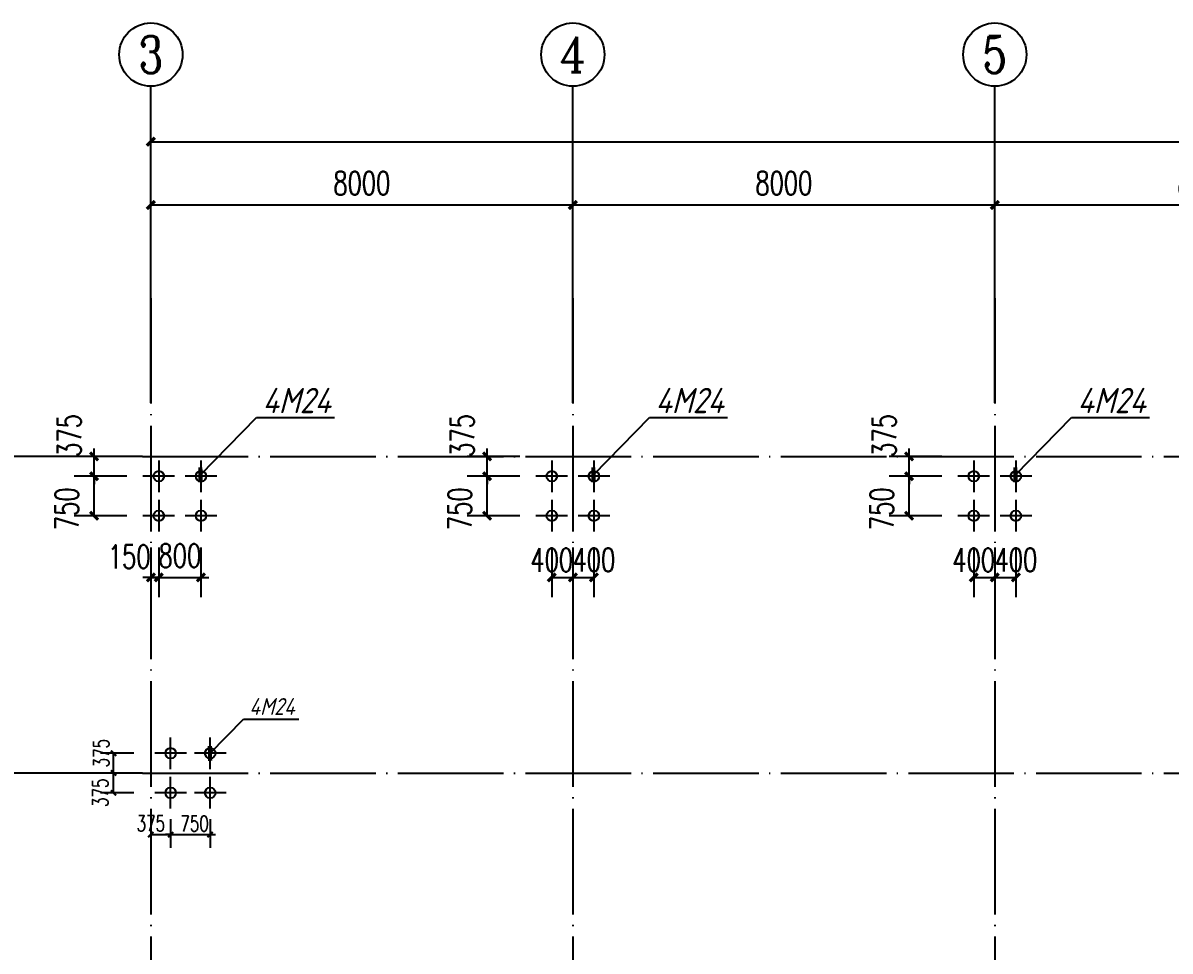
# Model space of a CAD drawing. Header units: millimetres. Extents: x 4533265 to 4958735, y 18976699 to 19555898.
# Drawn here: x 4577716 to 4599463, y 19243980 to 19261569 of the extents above; entities that cross this region are included whole.
import ezdxf
from ezdxf.enums import TextEntityAlignment as Align

# ---------------------------------------------------------------- set-up
doc = ezdxf.new("R2010")
doc.units = ezdxf.units.MM
doc.header["$LTSCALE"] = 1000
doc.header["$MEASUREMENT"] = 0
doc.linetypes.add('DOTE', pattern=[2.42, 2, -0.2, 0.02, -0.2])
doc.layers.get('Defpoints').update_dxf_attribs({"color": 1})
for name, color, linetype in [('AXIS_TEXT', 7, 'Continuous'), ('AXIS_外部', 171, 'Continuous'), ('DOTE', 250, 'DOTE'), ('PUB_DIM', 161, 'Continuous'), ('中粗', 4, 'Continuous'), ('标注', 7, 'Continuous')]:
    doc.layers.add(name, color=color, linetype=linetype)
doc.styles.add('_TCH_AXIS', font='COMPLEX', dxfattribs={"bigfont": 'GBCBIG'})
doc.styles.add('_TCH_DIM_T3', font='SIMPLEX', dxfattribs={"width": 0.705882, "bigfont": 'GBCBIG'})
doc.styles.add('COMPLEX', font='COMPLEX')
doc.styles.get("Standard").update_dxf_attribs({"font": 'gbenor.shx', "bigfont": 'gbcbig.shx'})
doc.dimstyles.new('100', dxfattribs={"dimtxt": 250, "dimasz": 200, "dimexe": 250, "dimexo": 300, "dimgap": 150, "dimtad": 1, "dimdec": 0, "dimzin": 0, "dimdsep": 46, "dimtxsty": 'Standard', "dimblk": 'ARCHTICK', "dimcen": 0.09, "dimclrd": 256, "dimclre": 256, "dimclrt": 256, "dimadec": 0, "dimazin": 0, "dimtfac": 1, "dimtdec": 0, "dimtix": 1, "dimtmove": 2, "dimatfit": 3, "dimldrblk": 'ARCHTICK', "dimfxl": 0, "dimtolj": 1, "dimtzin": 0, "dimarcsym": 0})
doc.dimstyles.new('_TCH_ARCH&&100', dxfattribs={"dimtxt": 297.5, "dimasz": 100, "dimexe": 250, "dimexo": 300, "dimgap": 100, "dimtad": 1, "dimdec": 0, "dimzin": 0, "dimdsep": 46, "dimtxsty": '_TCH_DIM_T3', "dimblk": 'ARCHTICK', "dimcen": 0.09, "dimclrt": 7, "dimazin": 2, "dimtfac": 1, "dimtdec": 0, "dimtix": 1, "dimtmove": 2, "dimatfit": 3, "dimfxl": 0, "dimtolj": 1, "dimtzin": 0, "dimarcsym": 0})
doc.dimstyles.new('_TCH_ARCH&&150', dxfattribs={"dimtxt": 446.25, "dimasz": 150, "dimexe": 375, "dimexo": 450, "dimgap": 189.375, "dimtad": 1, "dimdec": 0, "dimzin": 0, "dimdsep": 46, "dimtxsty": '_TCH_DIM_T3', "dimblk": 'ARCHTICK', "dimcen": 0.09, "dimclrt": 7, "dimazin": 2, "dimtfac": 1, "dimtdec": 0, "dimtix": 1, "dimtmove": 2, "dimatfit": 3, "dimfxl": 0, "dimtolj": 1, "dimtzin": 0, "dimarcsym": 0})

# ---------------------------------------------------------------- blocks, each defined once
blk = doc.blocks.new('_ArchTick')
at = {"color": 0, "linetype": 'ByBlock', "const_width": 0.4}
blk.add_lwpolyline([(-0.5, -0.5), (0.5, 0.5)], dxfattribs=at)
blk = doc.blocks.new('*D633')
at = {"layer": 'Defpoints', "color": 0}
for p in [(4580291, 19252079), (4581091, 19252079), (4581091, 19251061)]:
    blk.add_point(p, dxfattribs=at)
at = {"layer": 'PUB_DIM', "color": 0, "lineweight": -2}
for p, q in [((4580291, 19251629), (4580291, 19250686)), ((4581091, 19251629), (4581091, 19250686)), ((4580291, 19251061), (4580141, 19251061)), ((4580291, 19251061), (4581091, 19251061)), ((4581091, 19251061), (4581241, 19251061))]:
    blk.add_line(p, q, dxfattribs=at)
at = {"layer": 'PUB_DIM', "color": 0, "lineweight": -2, "xscale": 150, "yscale": 150, "zscale": 150}
blk.add_blockref('_ArchTick', (4580291, 19251061), dxfattribs=at)
at = {"layer": 'PUB_DIM', "color": 0, "lineweight": -2, "xscale": 150, "yscale": 150, "zscale": 150, "rotation": 180}
blk.add_blockref('_ArchTick', (4581091, 19251061), dxfattribs=at)
at = {"layer": 'PUB_DIM', "color": 7, "insert": (4580691, 19251473), "char_height": 446.2, "attachment_point": 5, "style": '_TCH_DIM_T3'}
blk.add_mtext('\\A1;800', dxfattribs=at)
blk = doc.blocks.new('*D634')
at = {"layer": 'Defpoints', "color": 0}
for p in [(4580141, 19252079), (4580291, 19252079), (4580291, 19251061)]:
    blk.add_point(p, dxfattribs=at)
at = {"layer": 'PUB_DIM', "color": 0, "lineweight": -2}
for p, q in [((4580141, 19251629), (4580141, 19250686)), ((4580291, 19251629), (4580291, 19250686)), ((4580141, 19251061), (4579991, 19251061)), ((4580141, 19251061), (4580291, 19251061)), ((4580291, 19251061), (4580441, 19251061))]:
    blk.add_line(p, q, dxfattribs=at)
at = {"layer": 'PUB_DIM', "color": 0, "lineweight": -2, "xscale": 150, "yscale": 150, "zscale": 150}
blk.add_blockref('_ArchTick', (4580141, 19251061), dxfattribs=at)
at = {"layer": 'PUB_DIM', "color": 0, "lineweight": -2, "xscale": 150, "yscale": 150, "zscale": 150, "rotation": 180}
blk.add_blockref('_ArchTick', (4580291, 19251061), dxfattribs=at)
at = {"layer": 'PUB_DIM', "color": 7, "insert": (4579731, 19251454), "char_height": 446.2, "attachment_point": 5, "style": '_TCH_DIM_T3'}
blk.add_mtext('\\A1;150', dxfattribs=at)
blk = doc.blocks.new('*D635')
at = {"layer": 'Defpoints', "color": 0}
for p in [(4579065, 19253354), (4580138, 19253354), (4580138, 19252979)]:
    blk.add_point(p, dxfattribs=at)
at = {"layer": 'PUB_DIM', "color": 0, "lineweight": -2}
for p, q in [((4579065, 19253354), (4579065, 19253504)), ((4579688, 19253354), (4578690, 19253354)), ((4579065, 19252979), (4579065, 19253354)), ((4579688, 19252979), (4578690, 19252979)), ((4579065, 19252979), (4579065, 19252829))]:
    blk.add_line(p, q, dxfattribs=at)
at = {"layer": 'PUB_DIM', "color": 0, "lineweight": -2, "xscale": 150, "yscale": 150, "zscale": 150}
for p, rotation in [((4579065, 19253354), 270), ((4579065, 19252979), 90)]:
    blk.add_blockref('_ArchTick', p, dxfattribs=dict(at, rotation=rotation))
at = {"layer": 'PUB_DIM', "color": 7, "insert": (4578596, 19253750), "char_height": 446.2, "attachment_point": 5, "rotation": 90, "style": '_TCH_DIM_T3'}
blk.add_mtext('\\A1;375', dxfattribs=at)
blk = doc.blocks.new('*D636')
at = {"layer": 'Defpoints', "color": 0}
for p in [(4579065, 19252979), (4580138, 19252979), (4580138, 19252229)]:
    blk.add_point(p, dxfattribs=at)
at = {"layer": 'PUB_DIM', "color": 0, "lineweight": -2}
for p, q in [((4579688, 19252979), (4578690, 19252979)), ((4579065, 19252229), (4579065, 19252979)), ((4579688, 19252229), (4578690, 19252229))]:
    blk.add_line(p, q, dxfattribs=at)
at = {"layer": 'PUB_DIM', "color": 0, "lineweight": -2, "xscale": 150, "yscale": 150, "zscale": 150}
for p, rotation in [((4579065, 19252979), 90), ((4579065, 19252229), 270)]:
    blk.add_blockref('_ArchTick', p, dxfattribs=dict(at, rotation=rotation))
at = {"layer": 'PUB_DIM', "color": 7, "insert": (4578548, 19252361), "char_height": 446.2, "attachment_point": 5, "rotation": 90, "style": '_TCH_DIM_T3'}
blk.add_mtext('\\A1;750', dxfattribs=at)
blk = doc.blocks.new('*D669')
at = {"layer": 'Defpoints', "color": 0}
for p in [(4596141, 19252079), (4596541, 19252079), (4596541, 19251061)]:
    blk.add_point(p, dxfattribs=at)
at = {"layer": 'PUB_DIM', "color": 0, "lineweight": -2}
for p, q in [((4596141, 19251629), (4596141, 19250686)), ((4596541, 19251629), (4596541, 19250686)), ((4596141, 19251061), (4596541, 19251061))]:
    blk.add_line(p, q, dxfattribs=at)
at = {"layer": 'PUB_DIM', "color": 0, "lineweight": -2, "xscale": 150, "yscale": 150, "zscale": 150, "rotation": 180}
blk.add_blockref('_ArchTick', (4596141, 19251061), dxfattribs=at)
at = {"layer": 'PUB_DIM', "color": 0, "lineweight": -2, "xscale": 150, "yscale": 150, "zscale": 150}
blk.add_blockref('_ArchTick', (4596541, 19251061), dxfattribs=at)
at = {"layer": 'PUB_DIM', "color": 7, "insert": (4596541, 19251393), "char_height": 446.2, "attachment_point": 5, "style": '_TCH_DIM_T3'}
blk.add_mtext('\\A1;400', dxfattribs=at)
blk = doc.blocks.new('*D670')
at = {"layer": 'Defpoints', "color": 0}
for p in [(4595741, 19252079), (4596141, 19252079), (4596141, 19251061)]:
    blk.add_point(p, dxfattribs=at)
at = {"layer": 'PUB_DIM', "color": 0, "lineweight": -2}
for p, q in [((4595741, 19251629), (4595741, 19250686)), ((4596141, 19251629), (4596141, 19250686)), ((4595741, 19251061), (4596141, 19251061))]:
    blk.add_line(p, q, dxfattribs=at)
at = {"layer": 'PUB_DIM', "color": 0, "lineweight": -2, "xscale": 150, "yscale": 150, "zscale": 150, "rotation": 180}
blk.add_blockref('_ArchTick', (4595741, 19251061), dxfattribs=at)
at = {"layer": 'PUB_DIM', "color": 0, "lineweight": -2, "xscale": 150, "yscale": 150, "zscale": 150}
blk.add_blockref('_ArchTick', (4596141, 19251061), dxfattribs=at)
at = {"layer": 'PUB_DIM', "color": 7, "insert": (4595741, 19251391), "char_height": 446.2, "attachment_point": 5, "style": '_TCH_DIM_T3'}
blk.add_mtext('\\A1;400', dxfattribs=at)
blk = doc.blocks.new('*D671')
at = {"layer": 'Defpoints', "color": 0}
for p in [(4594515, 19253354), (4595588, 19253354), (4595588, 19252979)]:
    blk.add_point(p, dxfattribs=at)
at = {"layer": 'PUB_DIM', "color": 0, "lineweight": -2}
for p, q in [((4594515, 19253354), (4594515, 19253504)), ((4595138, 19253354), (4594140, 19253354)), ((4594515, 19252979), (4594515, 19253354)), ((4595138, 19252979), (4594140, 19252979)), ((4594515, 19252979), (4594515, 19252829))]:
    blk.add_line(p, q, dxfattribs=at)
at = {"layer": 'PUB_DIM', "color": 0, "lineweight": -2, "xscale": 150, "yscale": 150, "zscale": 150}
for p, rotation in [((4594515, 19253354), 270), ((4594515, 19252979), 90)]:
    blk.add_blockref('_ArchTick', p, dxfattribs=dict(at, rotation=rotation))
at = {"layer": 'PUB_DIM', "color": 7, "insert": (4594046, 19253750), "char_height": 446.2, "attachment_point": 5, "rotation": 90, "style": '_TCH_DIM_T3'}
blk.add_mtext('\\A1;375', dxfattribs=at)
blk = doc.blocks.new('*D672')
at = {"layer": 'Defpoints', "color": 0}
for p in [(4594515, 19252979), (4595588, 19252979), (4595588, 19252229)]:
    blk.add_point(p, dxfattribs=at)
at = {"layer": 'PUB_DIM', "color": 0, "lineweight": -2}
for p, q in [((4595138, 19252979), (4594140, 19252979)), ((4594515, 19252229), (4594515, 19252979)), ((4595138, 19252229), (4594140, 19252229))]:
    blk.add_line(p, q, dxfattribs=at)
at = {"layer": 'PUB_DIM', "color": 0, "lineweight": -2, "xscale": 150, "yscale": 150, "zscale": 150}
for p, rotation in [((4594515, 19252979), 90), ((4594515, 19252229), 270)]:
    blk.add_blockref('_ArchTick', p, dxfattribs=dict(at, rotation=rotation))
at = {"layer": 'PUB_DIM', "color": 7, "insert": (4593998, 19252361), "char_height": 446.2, "attachment_point": 5, "rotation": 90, "style": '_TCH_DIM_T3'}
blk.add_mtext('\\A1;750', dxfattribs=at)
blk = doc.blocks.new('*D677')
at = {"layer": 'Defpoints', "color": 0}
for p in [(4588141, 19252079), (4588541, 19252079), (4588541, 19251061)]:
    blk.add_point(p, dxfattribs=at)
at = {"layer": 'PUB_DIM', "color": 0, "lineweight": -2}
for p, q in [((4588141, 19251629), (4588141, 19250686)), ((4588541, 19251629), (4588541, 19250686)), ((4588141, 19251061), (4588541, 19251061))]:
    blk.add_line(p, q, dxfattribs=at)
at = {"layer": 'PUB_DIM', "color": 0, "lineweight": -2, "xscale": 150, "yscale": 150, "zscale": 150, "rotation": 180}
blk.add_blockref('_ArchTick', (4588141, 19251061), dxfattribs=at)
at = {"layer": 'PUB_DIM', "color": 0, "lineweight": -2, "xscale": 150, "yscale": 150, "zscale": 150}
blk.add_blockref('_ArchTick', (4588541, 19251061), dxfattribs=at)
at = {"layer": 'PUB_DIM', "color": 7, "insert": (4588541, 19251393), "char_height": 446.2, "attachment_point": 5, "style": '_TCH_DIM_T3'}
blk.add_mtext('\\A1;400', dxfattribs=at)
blk = doc.blocks.new('*D678')
at = {"layer": 'Defpoints', "color": 0}
for p in [(4587741, 19252079), (4588141, 19252079), (4588141, 19251061)]:
    blk.add_point(p, dxfattribs=at)
at = {"layer": 'PUB_DIM', "color": 0, "lineweight": -2}
for p, q in [((4587741, 19251629), (4587741, 19250686)), ((4588141, 19251629), (4588141, 19250686)), ((4587741, 19251061), (4588141, 19251061))]:
    blk.add_line(p, q, dxfattribs=at)
at = {"layer": 'PUB_DIM', "color": 0, "lineweight": -2, "xscale": 150, "yscale": 150, "zscale": 150, "rotation": 180}
blk.add_blockref('_ArchTick', (4587741, 19251061), dxfattribs=at)
at = {"layer": 'PUB_DIM', "color": 0, "lineweight": -2, "xscale": 150, "yscale": 150, "zscale": 150}
blk.add_blockref('_ArchTick', (4588141, 19251061), dxfattribs=at)
at = {"layer": 'PUB_DIM', "color": 7, "insert": (4587741, 19251391), "char_height": 446.2, "attachment_point": 5, "style": '_TCH_DIM_T3'}
blk.add_mtext('\\A1;400', dxfattribs=at)
blk = doc.blocks.new('*D679')
at = {"layer": 'Defpoints', "color": 0}
for p in [(4586515, 19253354), (4587588, 19253354), (4587588, 19252979)]:
    blk.add_point(p, dxfattribs=at)
at = {"layer": 'PUB_DIM', "color": 0, "lineweight": -2}
for p, q in [((4586515, 19253354), (4586515, 19253504)), ((4587138, 19253354), (4586140, 19253354)), ((4586515, 19252979), (4586515, 19253354)), ((4587138, 19252979), (4586140, 19252979)), ((4586515, 19252979), (4586515, 19252829))]:
    blk.add_line(p, q, dxfattribs=at)
at = {"layer": 'PUB_DIM', "color": 0, "lineweight": -2, "xscale": 150, "yscale": 150, "zscale": 150}
for p, rotation in [((4586515, 19253354), 270), ((4586515, 19252979), 90)]:
    blk.add_blockref('_ArchTick', p, dxfattribs=dict(at, rotation=rotation))
at = {"layer": 'PUB_DIM', "color": 7, "insert": (4586046, 19253750), "char_height": 446.2, "attachment_point": 5, "rotation": 90, "style": '_TCH_DIM_T3'}
blk.add_mtext('\\A1;375', dxfattribs=at)
blk = doc.blocks.new('*D680')
at = {"layer": 'Defpoints', "color": 0}
for p in [(4586515, 19252979), (4587588, 19252979), (4587588, 19252229)]:
    blk.add_point(p, dxfattribs=at)
at = {"layer": 'PUB_DIM', "color": 0, "lineweight": -2}
for p, q in [((4587138, 19252979), (4586140, 19252979)), ((4586515, 19252229), (4586515, 19252979)), ((4587138, 19252229), (4586140, 19252229))]:
    blk.add_line(p, q, dxfattribs=at)
at = {"layer": 'PUB_DIM', "color": 0, "lineweight": -2, "xscale": 150, "yscale": 150, "zscale": 150}
for p, rotation in [((4586515, 19252979), 90), ((4586515, 19252229), 270)]:
    blk.add_blockref('_ArchTick', p, dxfattribs=dict(at, rotation=rotation))
at = {"layer": 'PUB_DIM', "color": 7, "insert": (4585998, 19252361), "char_height": 446.2, "attachment_point": 5, "rotation": 90, "style": '_TCH_DIM_T3'}
blk.add_mtext('\\A1;750', dxfattribs=at)
blk = doc.blocks.new('*D681')
at = {"layer": 'Defpoints', "color": 0}
for p in [(4580141, 19246780), (4580516, 19246780), (4580516, 19246187)]:
    blk.add_point(p, dxfattribs=at)
at = {"layer": 'PUB_DIM', "color": 0, "lineweight": -2}
for p, q in [((4580141, 19246480), (4580141, 19245937)), ((4580516, 19246480), (4580516, 19245937)), ((4580141, 19246187), (4580516, 19246187))]:
    blk.add_line(p, q, dxfattribs=at)
at = {"layer": 'PUB_DIM', "color": 0, "lineweight": -2, "xscale": 100, "yscale": 100, "zscale": 100, "rotation": 180}
blk.add_blockref('_ArchTick', (4580141, 19246187), dxfattribs=at)
at = {"layer": 'PUB_DIM', "color": 0, "lineweight": -2, "xscale": 100, "yscale": 100, "zscale": 100}
blk.add_blockref('_ArchTick', (4580516, 19246187), dxfattribs=at)
at = {"layer": 'PUB_DIM', "color": 7, "insert": (4580141, 19246399), "char_height": 297.5, "attachment_point": 5, "style": '_TCH_DIM_T3'}
blk.add_mtext('\\A1;375', dxfattribs=at)
blk = doc.blocks.new('*D682')
at = {"layer": 'Defpoints', "color": 0}
for p in [(4580516, 19246780), (4581266, 19246780), (4581266, 19246187)]:
    blk.add_point(p, dxfattribs=at)
at = {"layer": 'PUB_DIM', "color": 0, "lineweight": -2}
for p, q in [((4580516, 19246480), (4580516, 19245937)), ((4581266, 19246480), (4581266, 19245937)), ((4580516, 19246187), (4580416, 19246187)), ((4580516, 19246187), (4581266, 19246187)), ((4581266, 19246187), (4581366, 19246187))]:
    blk.add_line(p, q, dxfattribs=at)
at = {"layer": 'PUB_DIM', "color": 0, "lineweight": -2, "xscale": 100, "yscale": 100, "zscale": 100}
blk.add_blockref('_ArchTick', (4580516, 19246187), dxfattribs=at)
at = {"layer": 'PUB_DIM', "color": 0, "lineweight": -2, "xscale": 100, "yscale": 100, "zscale": 100, "rotation": 180}
blk.add_blockref('_ArchTick', (4581266, 19246187), dxfattribs=at)
at = {"layer": 'PUB_DIM', "color": 7, "insert": (4580969, 19246396), "char_height": 297.5, "attachment_point": 5, "style": '_TCH_DIM_T3'}
blk.add_mtext('\\A1;750', dxfattribs=at)
blk = doc.blocks.new('*D683')
at = {"layer": 'Defpoints', "color": 0}
for p in [(4579434, 19247354), (4580117, 19247354), (4580117, 19246979)]:
    blk.add_point(p, dxfattribs=at)
at = {"layer": 'PUB_DIM', "color": 0, "lineweight": -2}
for p, q in [((4579817, 19247354), (4579184, 19247354)), ((4579434, 19246979), (4579434, 19247354)), ((4579817, 19246979), (4579184, 19246979))]:
    blk.add_line(p, q, dxfattribs=at)
at = {"layer": 'PUB_DIM', "color": 0, "lineweight": -2, "xscale": 100, "yscale": 100, "zscale": 100}
for p, rotation in [((4579434, 19247354), 90), ((4579434, 19246979), 270)]:
    blk.add_blockref('_ArchTick', p, dxfattribs=dict(at, rotation=rotation))
at = {"layer": 'PUB_DIM', "color": 7, "insert": (4579184, 19246979), "char_height": 297.5, "attachment_point": 5, "rotation": 90, "style": '_TCH_DIM_T3'}
blk.add_mtext('\\A1;375', dxfattribs=at)
blk = doc.blocks.new('*D684')
at = {"layer": 'Defpoints', "color": 0}
for p in [(4579434, 19247729), (4580117, 19247729), (4580117, 19247354)]:
    blk.add_point(p, dxfattribs=at)
at = {"layer": 'PUB_DIM', "color": 0, "lineweight": -2}
for p, q in [((4579817, 19247729), (4579184, 19247729)), ((4579434, 19247354), (4579434, 19247729)), ((4579817, 19247354), (4579184, 19247354))]:
    blk.add_line(p, q, dxfattribs=at)
at = {"layer": 'PUB_DIM', "color": 0, "lineweight": -2, "xscale": 100, "yscale": 100, "zscale": 100}
for p, rotation in [((4579434, 19247729), 90), ((4579434, 19247354), 270)]:
    blk.add_blockref('_ArchTick', p, dxfattribs=dict(at, rotation=rotation))
at = {"layer": 'PUB_DIM', "color": 7, "insert": (4579200, 19247729), "char_height": 297.5, "attachment_point": 5, "rotation": 90, "style": '_TCH_DIM_T3'}
blk.add_mtext('\\A1;375', dxfattribs=at)
blk = doc.blocks.new('*D689')
at = {"layer": 'AXIS_外部', "color": 0, "lineweight": -2}
for p, q in [((4580141, 19254819), (4580141, 19258494)), ((4588141, 19254819), (4588141, 19258494)), ((4580141, 19258119), (4588141, 19258119))]:
    blk.add_line(p, q, dxfattribs=at)
at = {"layer": 'Defpoints', "color": 0}
for p in [(4588141, 19258119), (4580141, 19254369), (4588141, 19254369)]:
    blk.add_point(p, dxfattribs=at)
at = {"layer": 'AXIS_外部', "color": 0, "lineweight": -2, "xscale": 150, "yscale": 150, "zscale": 150, "rotation": 180}
blk.add_blockref('_ArchTick', (4580141, 19258119), dxfattribs=at)
at = {"layer": 'AXIS_外部', "color": 0, "lineweight": -2, "xscale": 150, "yscale": 150, "zscale": 150}
blk.add_blockref('_ArchTick', (4588141, 19258119), dxfattribs=at)
at = {"layer": 'AXIS_外部', "color": 7, "insert": (4584141, 19258532), "char_height": 446.2, "attachment_point": 5, "style": '_TCH_DIM_T3'}
blk.add_mtext('\\A1;8000', dxfattribs=at)
blk = doc.blocks.new('*D690')
at = {"layer": 'AXIS_外部', "color": 0, "lineweight": -2}
for p, q in [((4588141, 19254819), (4588141, 19258494)), ((4596141, 19254819), (4596141, 19258494)), ((4588141, 19258119), (4596141, 19258119))]:
    blk.add_line(p, q, dxfattribs=at)
at = {"layer": 'Defpoints', "color": 0}
for p in [(4596141, 19258119), (4588141, 19254369), (4596141, 19254369)]:
    blk.add_point(p, dxfattribs=at)
at = {"layer": 'AXIS_外部', "color": 0, "lineweight": -2, "xscale": 150, "yscale": 150, "zscale": 150, "rotation": 180}
blk.add_blockref('_ArchTick', (4588141, 19258119), dxfattribs=at)
at = {"layer": 'AXIS_外部', "color": 0, "lineweight": -2, "xscale": 150, "yscale": 150, "zscale": 150}
blk.add_blockref('_ArchTick', (4596141, 19258119), dxfattribs=at)
at = {"layer": 'AXIS_外部', "color": 7, "insert": (4592141, 19258532), "char_height": 446.2, "attachment_point": 5, "style": '_TCH_DIM_T3'}
blk.add_mtext('\\A1;8000', dxfattribs=at)
blk = doc.blocks.new('*D691')
at = {"layer": 'AXIS_外部', "color": 0, "lineweight": -2}
for p, q in [((4596141, 19254819), (4596141, 19258494)), ((4604141, 19254819), (4604141, 19258494)), ((4596141, 19258119), (4604141, 19258119))]:
    blk.add_line(p, q, dxfattribs=at)
at = {"layer": 'Defpoints', "color": 0}
for p in [(4604141, 19258119), (4596141, 19254369), (4604141, 19254369)]:
    blk.add_point(p, dxfattribs=at)
at = {"layer": 'AXIS_外部', "color": 0, "lineweight": -2, "xscale": 150, "yscale": 150, "zscale": 150, "rotation": 180}
blk.add_blockref('_ArchTick', (4596141, 19258119), dxfattribs=at)
at = {"layer": 'AXIS_外部', "color": 0, "lineweight": -2, "xscale": 150, "yscale": 150, "zscale": 150}
blk.add_blockref('_ArchTick', (4604141, 19258119), dxfattribs=at)
at = {"layer": 'AXIS_外部', "color": 7, "insert": (4600141, 19258532), "char_height": 446.2, "attachment_point": 5, "style": '_TCH_DIM_T3'}
blk.add_mtext('\\A1;8000', dxfattribs=at)
blk = doc.blocks.new('*D696')
at = {"layer": 'AXIS_外部', "color": 0, "lineweight": -2}
for p, q in [((4580141, 19254819), (4580141, 19259694)), ((4636141, 19254819), (4636141, 19259694)), ((4580141, 19259319), (4636141, 19259319))]:
    blk.add_line(p, q, dxfattribs=at)
at = {"layer": 'Defpoints', "color": 0}
for p in [(4636141, 19259319), (4580141, 19254369), (4636141, 19254369)]:
    blk.add_point(p, dxfattribs=at)
at = {"layer": 'AXIS_外部', "color": 0, "lineweight": -2, "xscale": 150, "yscale": 150, "zscale": 150, "rotation": 180}
blk.add_blockref('_ArchTick', (4580141, 19259319), dxfattribs=at)
at = {"layer": 'AXIS_外部', "color": 0, "lineweight": -2, "xscale": 150, "yscale": 150, "zscale": 150}
blk.add_blockref('_ArchTick', (4636141, 19259319), dxfattribs=at)
at = {"layer": 'AXIS_外部', "color": 7, "insert": (4608141, 19259732), "char_height": 446.2, "attachment_point": 5, "style": '_TCH_DIM_T3'}
blk.add_mtext('\\A1;56000', dxfattribs=at)
blk = doc.blocks.new('*D702')
at = {"layer": 'AXIS_外部', "color": 0, "lineweight": -2}
for p, q in [((4579535, 19247354), (4575860, 19247354)), ((4576235, 19241354), (4576235, 19247354)), ((4579535, 19241354), (4575860, 19241354))]:
    blk.add_line(p, q, dxfattribs=at)
at = {"layer": 'Defpoints', "color": 0}
for p in [(4576235, 19247354), (4579985, 19247354), (4579985, 19241354)]:
    blk.add_point(p, dxfattribs=at)
at = {"layer": 'AXIS_外部', "color": 0, "lineweight": -2, "xscale": 150, "yscale": 150, "zscale": 150}
for p, rotation in [((4576235, 19247354), 90), ((4576235, 19241354), 270)]:
    blk.add_blockref('_ArchTick', p, dxfattribs=dict(at, rotation=rotation))
at = {"layer": 'AXIS_外部', "color": 7, "insert": (4575822, 19244354), "char_height": 446.2, "attachment_point": 5, "rotation": 90, "style": '_TCH_DIM_T3'}
blk.add_mtext('\\A1;6000', dxfattribs=at)
blk = doc.blocks.new('*D703')
at = {"layer": 'AXIS_外部', "color": 0, "lineweight": -2}
for p, q in [((4579535, 19253354), (4575860, 19253354)), ((4576235, 19247354), (4576235, 19253354)), ((4579535, 19247354), (4575860, 19247354))]:
    blk.add_line(p, q, dxfattribs=at)
at = {"layer": 'Defpoints', "color": 0}
for p in [(4576235, 19253354), (4579985, 19253354), (4579985, 19247354)]:
    blk.add_point(p, dxfattribs=at)
at = {"layer": 'AXIS_外部', "color": 0, "lineweight": -2, "xscale": 150, "yscale": 150, "zscale": 150}
for p, rotation in [((4576235, 19253354), 90), ((4576235, 19247354), 270)]:
    blk.add_blockref('_ArchTick', p, dxfattribs=dict(at, rotation=rotation))
at = {"layer": 'AXIS_外部', "color": 7, "insert": (4575822, 19250354), "char_height": 446.2, "attachment_point": 5, "rotation": 90, "style": '_TCH_DIM_T3'}
blk.add_mtext('\\A1;6000', dxfattribs=at)
blk = doc.blocks.new('*D704')
at = {"layer": 'AXIS_外部', "color": 0, "lineweight": -2}
for p, q in [((4579535, 19253354), (4574660, 19253354)), ((4575035, 19235354), (4575035, 19253354)), ((4579535, 19235354), (4574660, 19235354))]:
    blk.add_line(p, q, dxfattribs=at)
at = {"layer": 'Defpoints', "color": 0}
for p in [(4575035, 19253354), (4579985, 19253354), (4579985, 19235354)]:
    blk.add_point(p, dxfattribs=at)
at = {"layer": 'AXIS_外部', "color": 0, "lineweight": -2, "xscale": 150, "yscale": 150, "zscale": 150}
for p, rotation in [((4575035, 19253354), 90), ((4575035, 19235354), 270)]:
    blk.add_blockref('_ArchTick', p, dxfattribs=dict(at, rotation=rotation))
at = {"layer": 'AXIS_外部', "color": 7, "insert": (4574622, 19244354), "char_height": 446.2, "attachment_point": 5, "rotation": 90, "style": '_TCH_DIM_T3'}
blk.add_mtext('\\A1;18000', dxfattribs=at)
blk = doc.blocks.new('_AXISO')
blk.add_circle((0, 0), 0.5)
at = {"layer": 'AXIS_TEXT', "style": 'COMPLEX', "width": 1.041667}
blk.add_attdef('A', text='', height=0.56, dxfattribs=at).set_placement((-0.25, -0.28), (0.25, -0.28), align=Align.FIT)

msp = doc.modelspace()

# ---------------------------------------------------------------- linework, layer by layer
at = {"layer": 'AXIS_外部'}
for p, q in [((4580141.1, 19254369.1), (4580141.1, 19260369.1)), ((4588141.1, 19254369.1), (4588141.1, 19260369.1)), ((4596141.1, 19254369.1), (4596141.1, 19260369.1)), ((4579984.6, 19253353.8), (4573984.6, 19253353.8)), ((4579984.6, 19247353.8), (4573984.6, 19247353.8))]:
    msp.add_line(p, q, dxfattribs=at)
at = {"layer": 'DOTE'}
for p, q in [((4580141.1, 19256353.8), (4580141.1, 19232353.8)), ((4588141.1, 19256353.8), (4588141.1, 19232353.8)), ((4596141.1, 19256353.8), (4596141.1, 19232353.8)), ((4579984.6, 19253353.8), (4636613.4, 19253353.8)), ((4579984.6, 19247353.8), (4636613.4, 19247353.8))]:
    msp.add_line(p, q, dxfattribs=at)
at = {"layer": '中粗', "linetype": 'ByBlock'}
for p, q in [((4580291.1, 19253278.8), (4580291.1, 19252678.8)), ((4581091.1, 19253278.8), (4581091.1, 19252678.8)), ((4587741.1, 19253278.8), (4587741.1, 19252678.8)), ((4588541.1, 19253278.8), (4588541.1, 19252678.8)), ((4595741.1, 19253278.8), (4595741.1, 19252678.8)), ((4596541.1, 19253278.8), (4596541.1, 19252678.8)), ((4580591.1, 19252978.8), (4579991.1, 19252978.8)), ((4581391.1, 19252978.8), (4580791.1, 19252978.8)), ((4588041.1, 19252978.8), (4587441.1, 19252978.8)), ((4588841.1, 19252978.8), (4588241.1, 19252978.8)), ((4596041.1, 19252978.8), (4595441.1, 19252978.8)), ((4596841.1, 19252978.8), (4596241.1, 19252978.8)), ((4580291.1, 19252528.8), (4580291.1, 19251928.8)), ((4581091.1, 19252528.8), (4581091.1, 19251928.8)), ((4587741.1, 19252528.8), (4587741.1, 19251928.8)), ((4588541.1, 19252528.8), (4588541.1, 19251928.8)), ((4595741.1, 19252528.8), (4595741.1, 19251928.8)), ((4596541.1, 19252528.8), (4596541.1, 19251928.8)), ((4580591.1, 19252228.8), (4579991.1, 19252228.8)), ((4581391.1, 19252228.8), (4580791.1, 19252228.8)), ((4581016.1, 19252228.8), (4581016.1, 19252228.8)), ((4588041.1, 19252228.8), (4587441.1, 19252228.8)), ((4588841.1, 19252228.8), (4588241.1, 19252228.8)), ((4588466.1, 19252228.8), (4588466.1, 19252228.8)), ((4596041.1, 19252228.8), (4595441.1, 19252228.8)), ((4596841.1, 19252228.8), (4596241.1, 19252228.8)), ((4596466.1, 19252228.8), (4596466.1, 19252228.8)), ((4580516.1, 19247428.8), (4580516.1, 19248028.8)), ((4581266.1, 19247428.8), (4581266.1, 19248028.8)), ((4580816.1, 19247728.8), (4580216.1, 19247728.8)), ((4581566.1, 19247728.8), (4580966.1, 19247728.8)), ((4580516.1, 19246678.8), (4580516.1, 19247278.8)), ((4581266.1, 19246678.8), (4581266.1, 19247278.8)), ((4580816.1, 19246978.8), (4580216.1, 19246978.8)), ((4580516.1, 19247053.8), (4580516.1, 19247053.8)), ((4581566.1, 19246978.8), (4580966.1, 19246978.8))]:
    msp.add_line(p, q, dxfattribs=at)
for centre in [(4580291.1, 19252978.8), (4581091.1, 19252978.8), (4587741.1, 19252978.8), (4588541.1, 19252978.8), (4595741.1, 19252978.8), (4596541.1, 19252978.8), (4580291.1, 19252228.8), (4581091.1, 19252228.8), (4587741.1, 19252228.8), (4588541.1, 19252228.8), (4595741.1, 19252228.8), (4596541.1, 19252228.8), (4580516.1, 19247728.8), (4581266.1, 19247728.8), (4580516.1, 19246978.8), (4581266.1, 19246978.8)]:
    msp.add_circle(centre, 100, dxfattribs=at)

# ---------------------------------------------------------------- block references
at = {"layer": 'AXIS_外部'}
ref = msp.add_blockref('_AXISO', (4580141.1, 19260969.1), dxfattribs=dict(at, xscale=1200, yscale=1200, zscale=1200))
ref.add_attrib('A', '3', dxfattribs={"layer": 'AXIS_TEXT', "height": 698.9, "style": '_TCH_AXIS'}).set_placement((4579908.1, 19260619.6), (4580374, 19260619.6), align=Align.FIT)
ref = msp.add_blockref('_AXISO', (4588141.1, 19260969.1), dxfattribs=dict(at, xscale=1200, yscale=1200, zscale=1200))
ref.add_attrib('A', '4', dxfattribs={"layer": 'AXIS_TEXT', "height": 668.2, "style": '_TCH_AXIS'}).set_placement((4587886.5, 19260635), (4588395.6, 19260635), align=Align.FIT)
ref = msp.add_blockref('_AXISO', (4596141.1, 19260969.1), dxfattribs=dict(at, xscale=1200, yscale=1200, zscale=1200))
ref.add_attrib('A', '5', dxfattribs={"layer": 'AXIS_TEXT', "height": 698.9, "style": '_TCH_AXIS'}).set_placement((4595908.1, 19260619.6), (4596374, 19260619.6), align=Align.FIT)

# ---------------------------------------------------------------- texts
at = {"color": 6, "ltscale": 0.5, "oblique": 15}
for height, p in [(480, (4582257.3, 19254173.6)), (480, (4589707.3, 19254173.6)), (480, (4597707.3, 19254173.6)), (320, (4582007.1, 19248454.4))]:
    msp.add_text('4M24', height=height, dxfattribs=at).set_placement(p)

# ---------------------------------------------------------------- dimensions: what is measured, and where the dimension line sits
at = {"layer": 'AXIS_外部'}
for p1, p2, distance, picture, middle in [((4580141.1, 19254369.1), (4636141.1, 19254369.1), 4950, '*D696', (4608141.1, 19259731.6)), ((4580141.1, 19254369.1), (4588141.1, 19254369.1), 3750, '*D689', (4584141.1, 19258531.6)), ((4588141.1, 19254369.1), (4596141.1, 19254369.1), 3750, '*D690', (4592141.1, 19258531.6)), ((4596141.1, 19254369.1), (4604141.1, 19254369.1), 3750, '*D691', (4600141.1, 19258531.6)), ((4579984.6, 19235353.8), (4579984.6, 19253353.8), 4950, '*D704', (4574622.1, 19244353.8)), ((4579984.6, 19247353.8), (4579984.6, 19253353.8), 3750, '*D703', (4575822.1, 19250353.8)), ((4579984.6, 19241353.8), (4579984.6, 19247353.8), 3750, '*D702', (4575822.1, 19244353.8))]:
    dim = msp.add_aligned_dim(p1=p1, p2=p2, distance=distance, dimstyle='_TCH_ARCH&&150', dxfattribs=at)
    dim.commit()
    dim.dimension.update_dxf_attribs({"geometry": picture, "text_midpoint": middle})
at = {"layer": 'PUB_DIM'}
for base, p1, p2, angle, dimstyle, picture, middle in [((4579065, 19253353.8), (4580138, 19252978.8), (4580138, 19253353.8), 90, '_TCH_ARCH&&150', '*D635', (4578595.9, 19253749.5)), ((4586515, 19253353.8), (4587588, 19252978.8), (4587588, 19253353.8), 90, '_TCH_ARCH&&150', '*D679', (4586045.9, 19253749.5)), ((4594515, 19253353.8), (4595588, 19252978.8), (4595588, 19253353.8), 90, '_TCH_ARCH&&150', '*D671', (4594045.9, 19253749.5)), ((4579065, 19252978.8), (4580138, 19252228.8), (4580138, 19252978.8), 90, '_TCH_ARCH&&150', '*D636', (4578547.5, 19252360.5)), ((4586515, 19252978.8), (4587588, 19252228.8), (4587588, 19252978.8), 90, '_TCH_ARCH&&150', '*D680', (4585997.5, 19252360.5)), ((4594515, 19252978.8), (4595588, 19252228.8), (4595588, 19252978.8), 90, '_TCH_ARCH&&150', '*D672', (4593997.5, 19252360.5)), ((4580291.1, 19251060.5), (4580141.1, 19252078.9), (4580291.1, 19252078.9), 0, '_TCH_ARCH&&150', '*D634', (4579730.7, 19251453.7)), ((4588141.1, 19251060.5), (4587741.1, 19252078.9), (4588141.1, 19252078.9), 0, '_TCH_ARCH&&150', '*D678', (4587741.1, 19251390.7)), ((4588541.1, 19251060.5), (4588141.1, 19252078.9), (4588541.1, 19252078.9), 0, '_TCH_ARCH&&150', '*D677', (4588541.1, 19251393.2)), ((4596141.1, 19251060.5), (4595741.1, 19252078.9), (4596141.1, 19252078.9), 0, '_TCH_ARCH&&150', '*D670', (4595741.1, 19251390.7)), ((4596541.1, 19251060.5), (4596141.1, 19252078.9), (4596541.1, 19252078.9), 0, '_TCH_ARCH&&150', '*D669', (4596541.1, 19251393.2)), ((4579433.6, 19247728.8), (4580116.9, 19247353.8), (4580116.9, 19247728.8), 90, '_TCH_ARCH&&100', '*D684', (4579200.3, 19247728.8)), ((4579433.6, 19247353.8), (4580116.9, 19246978.8), (4580116.9, 19247353.8), 90, '_TCH_ARCH&&100', '*D683', (4579183.6, 19246978.8)), ((4580516.1, 19246187.4), (4580141.1, 19246779.6), (4580516.1, 19246779.6), 0, '_TCH_ARCH&&100', '*D681', (4580141.1, 19246399.1)), ((4581266.1, 19246187.4), (4580516.1, 19246779.6), (4581266.1, 19246779.6), 0, '_TCH_ARCH&&100', '*D682', (4580968.8, 19246396.5))]:
    dim = msp.add_linear_dim(base=base, p1=p1, p2=p2, angle=angle, dimstyle=dimstyle, dxfattribs=at)
    dim.commit()
    dim.dimension.update_dxf_attribs({"geometry": picture, "text_midpoint": middle, "dimtype": 129})
dim = msp.add_aligned_dim(p1=(4580291.1, 19252078.9), p2=(4581091.1, 19252078.9), distance=-1018.4, dimstyle='_TCH_ARCH&&150', dxfattribs=at)
dim.commit()
dim.dimension.update_dxf_attribs({"geometry": '*D633', "text_midpoint": (4580691.1, 19251473)})

# ---------------------------------------------------------------- leaders
at = {"layer": '标注', "linetype": 'ByBlock'}
for points in [[(4581081.2, 19253005.4), (4582146.7, 19254091.8), (4583621.8, 19254091.8)], [(4588531.2, 19253005.4), (4589596.7, 19254091.8), (4591071.8, 19254091.8)], [(4596531.2, 19253005.4), (4597596.7, 19254091.8), (4599071.8, 19254091.8)], [(4581262.4, 19247726.1), (4581896.6, 19248372.6), (4582945.5, 19248372.6)]]:
    msp.add_leader(points, dimstyle='100', override={"dimgap": 150, "dimtad": 0}, dxfattribs=at)

doc.saveas('drawing.dxf')
